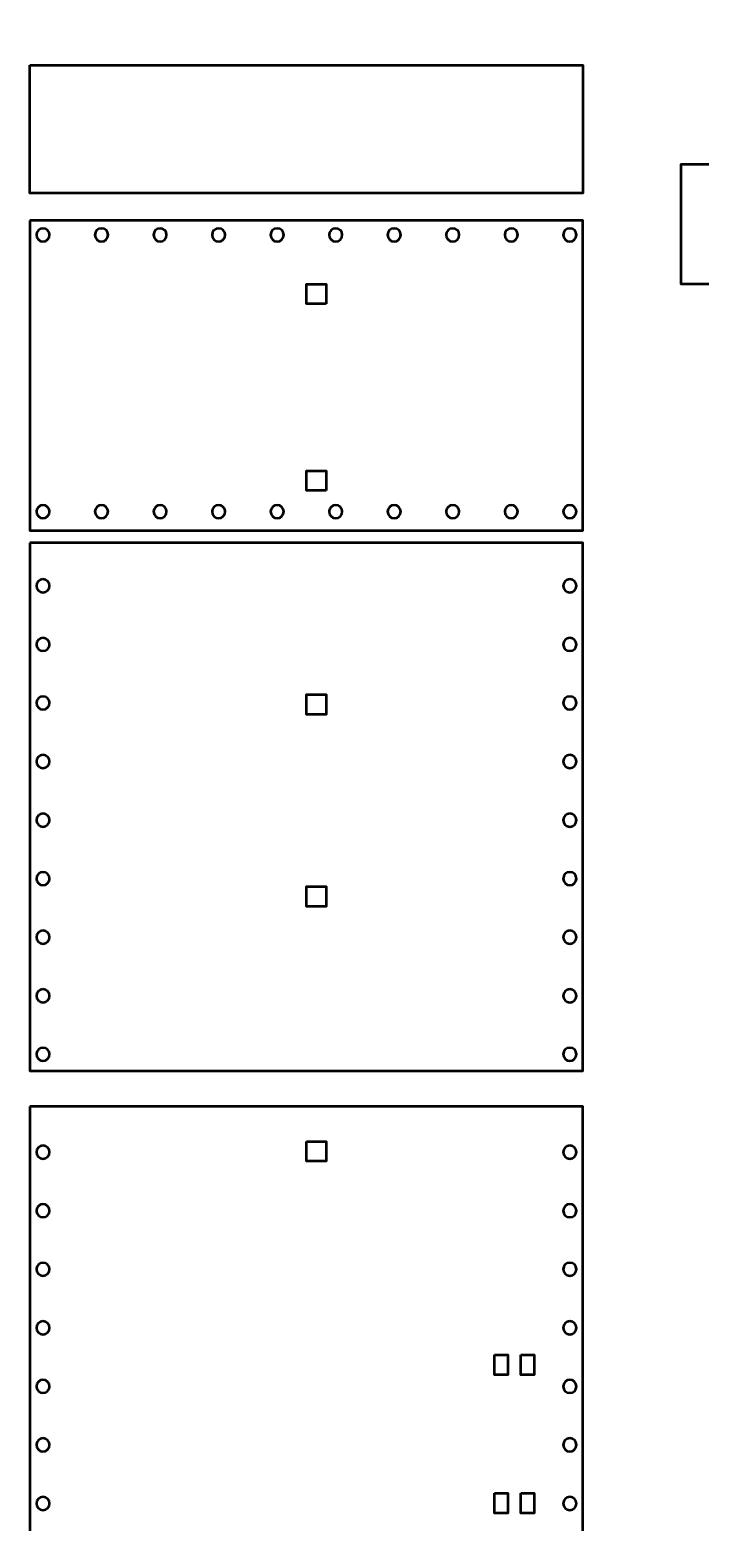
# Model space of a CAD drawing. Header units: inches. Extents: x 1117 to 1992, y -2324 to -585.
# Drawn here: x 1438.2 to 1540, y -1935.2 to -1708.7 of the extents above; entities that cross this region are included whole.
import ezdxf

# ---------------------------------------------------------------- set-up
doc = ezdxf.new("R2010")
doc.units = ezdxf.units.IN
doc.header["$MEASUREMENT"] = 0
doc.layers.add('Layer 1', color=7, linetype='Continuous')

# ---------------------------------------------------------------- blocks, each defined once
blk = doc.blocks.new('block 230')
at = {"layer": 'Layer 1', "color": 18, "lineweight": 50, "true_color": 0x010101}
for points in [[(1438.2, -1737.61), (1438.2, -1784.71), (1522.2, -1784.71), (1522.2, -1737.61), (1438.2, -1737.61)], [(1483.2, -1750.29), (1480.2, -1750.29), (1480.2, -1747.29), (1483.2, -1747.29), (1483.2, -1750.29)], [(1483.2, -1778.62), (1480.2, -1778.62), (1480.2, -1775.62), (1483.2, -1775.62), (1483.2, -1778.62)]]:
    blk.add_lwpolyline(points, dxfattribs=at)
at = {"layer": 'Layer 1', "color": 240, "lineweight": 50, "true_color": 0xec2227}
for points in [[(1440.2, -1738.83), (1440.75, -1738.83), (1441.2, -1739.28), (1441.2, -1739.83), (1441.2, -1740.38), (1440.75, -1740.83), (1440.2, -1740.83), (1439.65, -1740.83), (1439.2, -1740.38), (1439.2, -1739.83), (1439.2, -1739.28), (1439.65, -1738.83), (1440.2, -1738.83)], [(1449.09, -1738.83), (1449.64, -1738.83), (1450.09, -1739.28), (1450.09, -1739.83), (1450.09, -1740.38), (1449.64, -1740.83), (1449.09, -1740.83), (1448.54, -1740.83), (1448.09, -1740.38), (1448.09, -1739.83), (1448.09, -1739.28), (1448.54, -1738.83), (1449.09, -1738.83)], [(1457.98, -1738.83), (1458.53, -1738.83), (1458.98, -1739.28), (1458.98, -1739.83), (1458.98, -1740.38), (1458.53, -1740.83), (1457.98, -1740.83), (1457.43, -1740.83), (1456.98, -1740.38), (1456.98, -1739.83), (1456.98, -1739.28), (1457.43, -1738.83), (1457.98, -1738.83)], [(1466.87, -1738.83), (1467.42, -1738.83), (1467.87, -1739.28), (1467.87, -1739.83), (1467.87, -1740.38), (1467.42, -1740.83), (1466.87, -1740.83), (1466.32, -1740.83), (1465.87, -1740.38), (1465.87, -1739.83), (1465.87, -1739.28), (1466.32, -1738.83), (1466.87, -1738.83)], [(1475.76, -1738.83), (1476.31, -1738.83), (1476.76, -1739.28), (1476.76, -1739.83), (1476.76, -1740.38), (1476.31, -1740.83), (1475.76, -1740.83), (1475.21, -1740.83), (1474.76, -1740.38), (1474.76, -1739.83), (1474.76, -1739.28), (1475.21, -1738.83), (1475.76, -1738.83)], [(1484.65, -1738.83), (1485.2, -1738.83), (1485.65, -1739.28), (1485.65, -1739.83), (1485.65, -1740.38), (1485.2, -1740.83), (1484.65, -1740.83), (1484.09, -1740.83), (1483.65, -1740.38), (1483.65, -1739.83), (1483.65, -1739.28), (1484.09, -1738.83), (1484.65, -1738.83)], [(1493.54, -1738.83), (1494.09, -1738.83), (1494.54, -1739.28), (1494.54, -1739.83), (1494.54, -1740.38), (1494.09, -1740.83), (1493.54, -1740.83), (1492.98, -1740.83), (1492.54, -1740.38), (1492.54, -1739.83), (1492.54, -1739.28), (1492.98, -1738.83), (1493.54, -1738.83)], [(1502.42, -1738.83), (1502.98, -1738.83), (1503.42, -1739.28), (1503.42, -1739.83), (1503.42, -1740.38), (1502.98, -1740.83), (1502.42, -1740.83), (1501.87, -1740.83), (1501.42, -1740.38), (1501.42, -1739.83), (1501.42, -1739.28), (1501.87, -1738.83), (1502.42, -1738.83)], [(1511.31, -1738.83), (1511.87, -1738.83), (1512.31, -1739.28), (1512.31, -1739.83), (1512.31, -1740.38), (1511.87, -1740.83), (1511.31, -1740.83), (1510.76, -1740.83), (1510.31, -1740.38), (1510.31, -1739.83), (1510.31, -1739.28), (1510.76, -1738.83), (1511.31, -1738.83)], [(1520.2, -1738.83), (1520.75, -1738.83), (1521.2, -1739.28), (1521.2, -1739.83), (1521.2, -1740.38), (1520.75, -1740.83), (1520.2, -1740.83), (1519.65, -1740.83), (1519.2, -1740.38), (1519.2, -1739.83), (1519.2, -1739.28), (1519.65, -1738.83), (1520.2, -1738.83)], [(1440.2, -1780.83), (1440.75, -1780.83), (1441.2, -1781.28), (1441.2, -1781.83), (1441.2, -1782.38), (1440.75, -1782.83), (1440.2, -1782.83), (1439.65, -1782.83), (1439.2, -1782.38), (1439.2, -1781.83), (1439.2, -1781.28), (1439.65, -1780.83), (1440.2, -1780.83)], [(1449.09, -1780.83), (1449.64, -1780.83), (1450.09, -1781.28), (1450.09, -1781.83), (1450.09, -1782.38), (1449.64, -1782.83), (1449.09, -1782.83), (1448.54, -1782.83), (1448.09, -1782.38), (1448.09, -1781.83), (1448.09, -1781.28), (1448.54, -1780.83), (1449.09, -1780.83)], [(1457.98, -1780.83), (1458.53, -1780.83), (1458.98, -1781.28), (1458.98, -1781.83), (1458.98, -1782.38), (1458.53, -1782.83), (1457.98, -1782.83), (1457.43, -1782.83), (1456.98, -1782.38), (1456.98, -1781.83), (1456.98, -1781.28), (1457.43, -1780.83), (1457.98, -1780.83)], [(1466.87, -1780.83), (1467.42, -1780.83), (1467.87, -1781.28), (1467.87, -1781.83), (1467.87, -1782.38), (1467.42, -1782.83), (1466.87, -1782.83), (1466.32, -1782.83), (1465.87, -1782.38), (1465.87, -1781.83), (1465.87, -1781.28), (1466.32, -1780.83), (1466.87, -1780.83)], [(1475.76, -1780.83), (1476.31, -1780.83), (1476.76, -1781.28), (1476.76, -1781.83), (1476.76, -1782.38), (1476.31, -1782.83), (1475.76, -1782.83), (1475.21, -1782.83), (1474.76, -1782.38), (1474.76, -1781.83), (1474.76, -1781.28), (1475.21, -1780.83), (1475.76, -1780.83)], [(1484.65, -1780.83), (1485.2, -1780.83), (1485.65, -1781.28), (1485.65, -1781.83), (1485.65, -1782.38), (1485.2, -1782.83), (1484.65, -1782.83), (1484.09, -1782.83), (1483.65, -1782.38), (1483.65, -1781.83), (1483.65, -1781.28), (1484.09, -1780.83), (1484.65, -1780.83)], [(1493.54, -1780.83), (1494.09, -1780.83), (1494.54, -1781.28), (1494.54, -1781.83), (1494.54, -1782.38), (1494.09, -1782.83), (1493.54, -1782.83), (1492.98, -1782.83), (1492.54, -1782.38), (1492.54, -1781.83), (1492.54, -1781.28), (1492.98, -1780.83), (1493.54, -1780.83)], [(1502.42, -1780.83), (1502.98, -1780.83), (1503.42, -1781.28), (1503.42, -1781.83), (1503.42, -1782.38), (1502.98, -1782.83), (1502.42, -1782.83), (1501.87, -1782.83), (1501.42, -1782.38), (1501.42, -1781.83), (1501.42, -1781.28), (1501.87, -1780.83), (1502.42, -1780.83)], [(1511.31, -1780.83), (1511.87, -1780.83), (1512.31, -1781.28), (1512.31, -1781.83), (1512.31, -1782.38), (1511.87, -1782.83), (1511.31, -1782.83), (1510.76, -1782.83), (1510.31, -1782.38), (1510.31, -1781.83), (1510.31, -1781.28), (1510.76, -1780.83), (1511.31, -1780.83)], [(1520.2, -1780.83), (1520.75, -1780.83), (1521.2, -1781.28), (1521.2, -1781.83), (1521.2, -1782.38), (1520.75, -1782.83), (1520.2, -1782.83), (1519.65, -1782.83), (1519.2, -1782.38), (1519.2, -1781.83), (1519.2, -1781.28), (1519.65, -1780.83), (1520.2, -1780.83)]]:
    blk.add_open_spline(points, degree=3, knots=[0, 0, 0, 0, 1, 1, 1, 2, 2, 2, 3, 3, 3, 4, 4, 4, 4], dxfattribs=at)
blk = doc.blocks.new('block 231')
at = {"layer": 'Layer 1', "color": 18, "lineweight": 50, "true_color": 0x010101}
for points in [[(1438.2, -1786.58), (1438.2, -1866.72), (1522.2, -1866.72), (1522.2, -1786.58), (1438.2, -1786.58)], [(1483.2, -1812.6), (1480.2, -1812.6), (1480.2, -1809.6), (1483.2, -1809.6), (1483.2, -1812.6), (1483.2, -1812.6)], [(1483.2, -1841.75), (1480.2, -1841.75), (1480.2, -1838.74), (1483.2, -1838.74), (1483.2, -1841.75), (1483.2, -1841.75)]]:
    blk.add_lwpolyline(points, dxfattribs=at)
at = {"layer": 'Layer 1', "color": 240, "lineweight": 50, "true_color": 0xec2227}
for points in [[(1440.2, -1792.09), (1440.75, -1792.09), (1441.2, -1792.54), (1441.2, -1793.09), (1441.2, -1793.64), (1440.75, -1794.09), (1440.2, -1794.09), (1439.65, -1794.09), (1439.2, -1793.64), (1439.2, -1793.09), (1439.2, -1792.54), (1439.65, -1792.09), (1440.2, -1792.09)], [(1520.2, -1792.09), (1520.75, -1792.09), (1521.2, -1792.54), (1521.2, -1793.09), (1521.2, -1793.64), (1520.75, -1794.09), (1520.2, -1794.09), (1519.65, -1794.09), (1519.2, -1793.64), (1519.2, -1793.09), (1519.2, -1792.54), (1519.65, -1792.09), (1520.2, -1792.09)], [(1440.2, -1800.98), (1440.75, -1800.98), (1441.2, -1801.43), (1441.2, -1801.98), (1441.2, -1802.53), (1440.75, -1802.98), (1440.2, -1802.98), (1439.65, -1802.98), (1439.2, -1802.53), (1439.2, -1801.98), (1439.2, -1801.43), (1439.65, -1800.98), (1440.2, -1800.98)], [(1520.2, -1800.98), (1520.75, -1800.98), (1521.2, -1801.43), (1521.2, -1801.98), (1521.2, -1802.53), (1520.75, -1802.98), (1520.2, -1802.98), (1519.65, -1802.98), (1519.2, -1802.53), (1519.2, -1801.98), (1519.2, -1801.43), (1519.65, -1800.98), (1520.2, -1800.98)], [(1440.2, -1809.87), (1440.75, -1809.87), (1441.2, -1810.32), (1441.2, -1810.87), (1441.2, -1811.42), (1440.75, -1811.87), (1440.2, -1811.87), (1439.65, -1811.87), (1439.2, -1811.42), (1439.2, -1810.87), (1439.2, -1810.32), (1439.65, -1809.87), (1440.2, -1809.87)], [(1520.2, -1809.87), (1520.75, -1809.87), (1521.2, -1810.32), (1521.2, -1810.87), (1521.2, -1811.42), (1520.75, -1811.87), (1520.2, -1811.87), (1519.65, -1811.87), (1519.2, -1811.42), (1519.2, -1810.87), (1519.2, -1810.32), (1519.65, -1809.87), (1520.2, -1809.87)], [(1440.2, -1818.76), (1440.75, -1818.76), (1441.2, -1819.21), (1441.2, -1819.76), (1441.2, -1820.31), (1440.75, -1820.76), (1440.2, -1820.76), (1439.65, -1820.76), (1439.2, -1820.31), (1439.2, -1819.76), (1439.2, -1819.21), (1439.65, -1818.76), (1440.2, -1818.76)], [(1520.2, -1818.76), (1520.75, -1818.76), (1521.2, -1819.21), (1521.2, -1819.76), (1521.2, -1820.31), (1520.75, -1820.76), (1520.2, -1820.76), (1519.65, -1820.76), (1519.2, -1820.31), (1519.2, -1819.76), (1519.2, -1819.21), (1519.65, -1818.76), (1520.2, -1818.76)], [(1440.2, -1827.65), (1440.75, -1827.65), (1441.2, -1828.1), (1441.2, -1828.65), (1441.2, -1829.2), (1440.75, -1829.65), (1440.2, -1829.65), (1439.65, -1829.65), (1439.2, -1829.2), (1439.2, -1828.65), (1439.2, -1828.1), (1439.65, -1827.65), (1440.2, -1827.65)], [(1520.2, -1827.65), (1520.75, -1827.65), (1521.2, -1828.1), (1521.2, -1828.65), (1521.2, -1829.2), (1520.75, -1829.65), (1520.2, -1829.65), (1519.65, -1829.65), (1519.2, -1829.2), (1519.2, -1828.65), (1519.2, -1828.1), (1519.65, -1827.65), (1520.2, -1827.65)], [(1440.2, -1836.54), (1440.75, -1836.54), (1441.2, -1836.98), (1441.2, -1837.54), (1441.2, -1838.09), (1440.75, -1838.54), (1440.2, -1838.54), (1439.65, -1838.54), (1439.2, -1838.09), (1439.2, -1837.54), (1439.2, -1836.98), (1439.65, -1836.54), (1440.2, -1836.54)], [(1520.2, -1836.54), (1520.75, -1836.54), (1521.2, -1836.98), (1521.2, -1837.54), (1521.2, -1838.09), (1520.75, -1838.54), (1520.2, -1838.54), (1519.65, -1838.54), (1519.2, -1838.09), (1519.2, -1837.54), (1519.2, -1836.98), (1519.65, -1836.54), (1520.2, -1836.54)], [(1440.2, -1845.43), (1440.75, -1845.43), (1441.2, -1845.87), (1441.2, -1846.43), (1441.2, -1846.98), (1440.75, -1847.43), (1440.2, -1847.43), (1439.65, -1847.43), (1439.2, -1846.98), (1439.2, -1846.43), (1439.2, -1845.87), (1439.65, -1845.43), (1440.2, -1845.43)], [(1520.2, -1845.43), (1520.75, -1845.43), (1521.2, -1845.87), (1521.2, -1846.43), (1521.2, -1846.98), (1520.75, -1847.43), (1520.2, -1847.43), (1519.65, -1847.43), (1519.2, -1846.98), (1519.2, -1846.43), (1519.2, -1845.87), (1519.65, -1845.43), (1520.2, -1845.43)], [(1440.2, -1854.32), (1440.75, -1854.32), (1441.2, -1854.76), (1441.2, -1855.32), (1441.2, -1855.87), (1440.75, -1856.32), (1440.2, -1856.32), (1439.65, -1856.32), (1439.2, -1855.87), (1439.2, -1855.32), (1439.2, -1854.76), (1439.65, -1854.32), (1440.2, -1854.32)], [(1520.2, -1854.32), (1520.75, -1854.32), (1521.2, -1854.76), (1521.2, -1855.32), (1521.2, -1855.87), (1520.75, -1856.32), (1520.2, -1856.32), (1519.65, -1856.32), (1519.2, -1855.87), (1519.2, -1855.32), (1519.2, -1854.76), (1519.65, -1854.32), (1520.2, -1854.32)], [(1440.2, -1863.2), (1440.75, -1863.2), (1441.2, -1863.65), (1441.2, -1864.2), (1441.2, -1864.76), (1440.75, -1865.2), (1440.2, -1865.2), (1439.65, -1865.2), (1439.2, -1864.76), (1439.2, -1864.2), (1439.2, -1863.65), (1439.65, -1863.2), (1440.2, -1863.2)], [(1520.2, -1863.2), (1520.75, -1863.2), (1521.2, -1863.65), (1521.2, -1864.2), (1521.2, -1864.76), (1520.75, -1865.2), (1520.2, -1865.2), (1519.65, -1865.2), (1519.2, -1864.76), (1519.2, -1864.2), (1519.2, -1863.65), (1519.65, -1863.2), (1520.2, -1863.2)]]:
    blk.add_open_spline(points, degree=3, knots=[0, 0, 0, 0, 1, 1, 1, 2, 2, 2, 3, 3, 3, 4, 4, 4, 4], dxfattribs=at)
blk = doc.blocks.new('block 232')
at = {"layer": 'Layer 1', "color": 18, "lineweight": 50, "true_color": 0x010101}
for points in [[(1438.2, -1872.13), (1438.2, -2080.98), (1480.2, -2080.98), (1480.2, -2078.8), (1522.2, -2078.8), (1522.2, -1872.13), (1438.2, -1872.13)], [(1480.2, -1877.42), (1483.2, -1877.42), (1483.2, -1880.42), (1480.2, -1880.42), (1480.2, -1877.42)], [(1508.77, -1909.83), (1510.77, -1909.83), (1510.77, -1912.83), (1508.77, -1912.83), (1508.77, -1909.83)], [(1512.77, -1909.83), (1514.77, -1909.83), (1514.77, -1912.83), (1512.77, -1912.83), (1512.77, -1909.83)], [(1508.77, -1930.83), (1510.77, -1930.83), (1510.77, -1933.83), (1508.77, -1933.83), (1508.77, -1930.83)], [(1512.77, -1930.83), (1514.77, -1930.83), (1514.77, -1933.83), (1512.77, -1933.83), (1512.77, -1930.83)], [(1455.36, -1944.41), (1452.36, -1944.41), (1452.36, -1941.41), (1455.36, -1941.41), (1455.36, -1944.41)], [(1483.71, -1941.41), (1486.71, -1941.41), (1486.71, -1944.41), (1483.71, -1944.41), (1483.71, -1941.41)], [(1518.06, -1944.41), (1515.06, -1944.41), (1515.06, -1941.41), (1518.06, -1941.41), (1518.06, -1944.41)], [(1508.77, -1951.83), (1510.77, -1951.83), (1510.77, -1954.83), (1508.77, -1954.83), (1508.77, -1951.83)], [(1514.77, -1954.83), (1512.77, -1954.83), (1512.77, -1951.83), (1514.77, -1951.83), (1514.77, -1954.83)], [(1483.2, -2066.09), (1480.2, -2066.09), (1480.2, -2063.09), (1483.2, -2063.09), (1483.2, -2066.09)]]:
    blk.add_lwpolyline(points, dxfattribs=at)
at = {"layer": 'Layer 1', "color": 240, "lineweight": 50, "true_color": 0xec2227}
blk.add_lwpolyline([(1438.2, -1978.81), (1522.2, -1978.81)], dxfattribs=at)
for points in [[(1440.2, -1878.05), (1440.75, -1878.05), (1441.2, -1878.5), (1441.2, -1879.05), (1441.2, -1879.6), (1440.75, -1880.05), (1440.2, -1880.05), (1439.65, -1880.05), (1439.2, -1879.6), (1439.2, -1879.05), (1439.2, -1878.5), (1439.65, -1878.05), (1440.2, -1878.05)], [(1520.2, -1878.05), (1520.75, -1878.05), (1521.2, -1878.5), (1521.2, -1879.05), (1521.2, -1879.6), (1520.75, -1880.05), (1520.2, -1880.05), (1519.65, -1880.05), (1519.2, -1879.6), (1519.2, -1879.05), (1519.2, -1878.5), (1519.65, -1878.05), (1520.2, -1878.05)], [(1440.2, -1886.94), (1440.75, -1886.94), (1441.2, -1887.39), (1441.2, -1887.94), (1441.2, -1888.49), (1440.75, -1888.94), (1440.2, -1888.94), (1439.65, -1888.94), (1439.2, -1888.49), (1439.2, -1887.94), (1439.2, -1887.39), (1439.65, -1886.94), (1440.2, -1886.94)], [(1520.2, -1886.94), (1520.75, -1886.94), (1521.2, -1887.39), (1521.2, -1887.94), (1521.2, -1888.49), (1520.75, -1888.94), (1520.2, -1888.94), (1519.65, -1888.94), (1519.2, -1888.49), (1519.2, -1887.94), (1519.2, -1887.39), (1519.65, -1886.94), (1520.2, -1886.94)], [(1440.2, -1895.83), (1440.75, -1895.83), (1441.2, -1896.28), (1441.2, -1896.83), (1441.2, -1897.38), (1440.75, -1897.83), (1440.2, -1897.83), (1439.65, -1897.83), (1439.2, -1897.38), (1439.2, -1896.83), (1439.2, -1896.28), (1439.65, -1895.83), (1440.2, -1895.83)], [(1520.2, -1895.83), (1520.75, -1895.83), (1521.2, -1896.28), (1521.2, -1896.83), (1521.2, -1897.38), (1520.75, -1897.83), (1520.2, -1897.83), (1519.65, -1897.83), (1519.2, -1897.38), (1519.2, -1896.83), (1519.2, -1896.28), (1519.65, -1895.83), (1520.2, -1895.83)], [(1440.2, -1904.72), (1440.75, -1904.72), (1441.2, -1905.16), (1441.2, -1905.72), (1441.2, -1906.27), (1440.75, -1906.72), (1440.2, -1906.72), (1439.65, -1906.72), (1439.2, -1906.27), (1439.2, -1905.72), (1439.2, -1905.16), (1439.65, -1904.72), (1440.2, -1904.72)], [(1520.2, -1904.72), (1520.75, -1904.72), (1521.2, -1905.16), (1521.2, -1905.72), (1521.2, -1906.27), (1520.75, -1906.72), (1520.2, -1906.72), (1519.65, -1906.72), (1519.2, -1906.27), (1519.2, -1905.72), (1519.2, -1905.16), (1519.65, -1904.72), (1520.2, -1904.72)], [(1440.2, -1913.61), (1440.75, -1913.61), (1441.2, -1914.05), (1441.2, -1914.61), (1441.2, -1915.16), (1440.75, -1915.61), (1440.2, -1915.61), (1439.65, -1915.61), (1439.2, -1915.16), (1439.2, -1914.61), (1439.2, -1914.05), (1439.65, -1913.61), (1440.2, -1913.61)], [(1520.2, -1913.61), (1520.75, -1913.61), (1521.2, -1914.05), (1521.2, -1914.61), (1521.2, -1915.16), (1520.75, -1915.61), (1520.2, -1915.61), (1519.65, -1915.61), (1519.2, -1915.16), (1519.2, -1914.61), (1519.2, -1914.05), (1519.65, -1913.61), (1520.2, -1913.61)], [(1440.2, -1922.49), (1440.75, -1922.49), (1441.2, -1922.94), (1441.2, -1923.49), (1441.2, -1924.05), (1440.75, -1924.5), (1440.2, -1924.5), (1439.65, -1924.5), (1439.2, -1924.05), (1439.2, -1923.49), (1439.2, -1922.94), (1439.65, -1922.49), (1440.2, -1922.49)], [(1520.2, -1922.49), (1520.75, -1922.49), (1521.2, -1922.94), (1521.2, -1923.49), (1521.2, -1924.05), (1520.75, -1924.5), (1520.2, -1924.5), (1519.65, -1924.5), (1519.2, -1924.05), (1519.2, -1923.49), (1519.2, -1922.94), (1519.65, -1922.49), (1520.2, -1922.49)], [(1440.2, -1931.38), (1440.75, -1931.38), (1441.2, -1931.83), (1441.2, -1932.38), (1441.2, -1932.94), (1440.75, -1933.38), (1440.2, -1933.38), (1439.65, -1933.38), (1439.2, -1932.94), (1439.2, -1932.38), (1439.2, -1931.83), (1439.65, -1931.38), (1440.2, -1931.38)], [(1520.2, -1931.38), (1520.75, -1931.38), (1521.2, -1931.83), (1521.2, -1932.38), (1521.2, -1932.94), (1520.75, -1933.38), (1520.2, -1933.38), (1519.65, -1933.38), (1519.2, -1932.94), (1519.2, -1932.38), (1519.2, -1931.83), (1519.65, -1931.38), (1520.2, -1931.38)], [(1440.2, -1940.27), (1440.75, -1940.27), (1441.2, -1940.72), (1441.2, -1941.27), (1441.2, -1941.82), (1440.75, -1942.27), (1440.2, -1942.27), (1439.65, -1942.27), (1439.2, -1941.82), (1439.2, -1941.27), (1439.2, -1940.72), (1439.65, -1940.27), (1440.2, -1940.27)], [(1520.2, -1940.27), (1520.75, -1940.27), (1521.2, -1940.72), (1521.2, -1941.27), (1521.2, -1941.82), (1520.75, -1942.27), (1520.2, -1942.27), (1519.65, -1942.27), (1519.2, -1941.82), (1519.2, -1941.27), (1519.2, -1940.72), (1519.65, -1940.27), (1520.2, -1940.27)], [(1440.2, -1949.16), (1440.75, -1949.16), (1441.2, -1949.61), (1441.2, -1950.16), (1441.2, -1950.71), (1440.75, -1951.16), (1440.2, -1951.16), (1439.65, -1951.16), (1439.2, -1950.71), (1439.2, -1950.16), (1439.2, -1949.61), (1439.65, -1949.16), (1440.2, -1949.16)], [(1520.2, -1949.16), (1520.75, -1949.16), (1521.2, -1949.61), (1521.2, -1950.16), (1521.2, -1950.71), (1520.75, -1951.16), (1520.2, -1951.16), (1519.65, -1951.16), (1519.2, -1950.71), (1519.2, -1950.16), (1519.2, -1949.61), (1519.65, -1949.16), (1520.2, -1949.16)], [(1440.2, -1958.05), (1440.75, -1958.05), (1441.2, -1958.5), (1441.2, -1959.05), (1441.2, -1959.6), (1440.75, -1960.05), (1440.2, -1960.05), (1439.65, -1960.05), (1439.2, -1959.6), (1439.2, -1959.05), (1439.2, -1958.5), (1439.65, -1958.05), (1440.2, -1958.05)], [(1520.2, -1958.05), (1520.75, -1958.05), (1521.2, -1958.5), (1521.2, -1959.05), (1521.2, -1959.6), (1520.75, -1960.05), (1520.2, -1960.05), (1519.65, -1960.05), (1519.2, -1959.6), (1519.2, -1959.05), (1519.2, -1958.5), (1519.65, -1958.05), (1520.2, -1958.05)], [(1440.2, -1966.94), (1440.75, -1966.94), (1441.2, -1967.39), (1441.2, -1967.94), (1441.2, -1968.49), (1440.75, -1968.94), (1440.2, -1968.94), (1439.65, -1968.94), (1439.2, -1968.49), (1439.2, -1967.94), (1439.2, -1967.39), (1439.65, -1966.94), (1440.2, -1966.94)], [(1520.2, -1966.94), (1520.75, -1966.94), (1521.2, -1967.39), (1521.2, -1967.94), (1521.2, -1968.49), (1520.75, -1968.94), (1520.2, -1968.94), (1519.65, -1968.94), (1519.2, -1968.49), (1519.2, -1967.94), (1519.2, -1967.39), (1519.65, -1966.94), (1520.2, -1966.94)], [(1440.2, -1975.83), (1440.75, -1975.83), (1441.2, -1976.28), (1441.2, -1976.83), (1441.2, -1977.38), (1440.75, -1977.83), (1440.2, -1977.83), (1439.65, -1977.83), (1439.2, -1977.38), (1439.2, -1976.83), (1439.2, -1976.28), (1439.65, -1975.83), (1440.2, -1975.83)], [(1449.09, -1975.83), (1449.64, -1975.83), (1450.09, -1976.28), (1450.09, -1976.83), (1450.09, -1977.38), (1449.64, -1977.83), (1449.09, -1977.83), (1448.54, -1977.83), (1448.09, -1977.38), (1448.09, -1976.83), (1448.09, -1976.28), (1448.54, -1975.83), (1449.09, -1975.83)], [(1457.98, -1975.83), (1458.53, -1975.83), (1458.98, -1976.28), (1458.98, -1976.83), (1458.98, -1977.38), (1458.53, -1977.83), (1457.98, -1977.83), (1457.43, -1977.83), (1456.98, -1977.38), (1456.98, -1976.83), (1456.98, -1976.28), (1457.43, -1975.83), (1457.98, -1975.83)], [(1466.87, -1975.83), (1467.42, -1975.83), (1467.87, -1976.28), (1467.87, -1976.83), (1467.87, -1977.38), (1467.42, -1977.83), (1466.87, -1977.83), (1466.32, -1977.83), (1465.87, -1977.38), (1465.87, -1976.83), (1465.87, -1976.28), (1466.32, -1975.83), (1466.87, -1975.83)], [(1475.76, -1975.83), (1476.31, -1975.83), (1476.76, -1976.28), (1476.76, -1976.83), (1476.76, -1977.38), (1476.31, -1977.83), (1475.76, -1977.83), (1475.21, -1977.83), (1474.76, -1977.38), (1474.76, -1976.83), (1474.76, -1976.28), (1475.21, -1975.83), (1475.76, -1975.83)], [(1484.65, -1975.83), (1485.2, -1975.83), (1485.65, -1976.28), (1485.65, -1976.83), (1485.65, -1977.38), (1485.2, -1977.83), (1484.65, -1977.83), (1484.09, -1977.83), (1483.65, -1977.38), (1483.65, -1976.83), (1483.65, -1976.28), (1484.09, -1975.83), (1484.65, -1975.83)], [(1493.54, -1975.83), (1494.09, -1975.83), (1494.54, -1976.28), (1494.54, -1976.83), (1494.54, -1977.38), (1494.09, -1977.83), (1493.54, -1977.83), (1492.98, -1977.83), (1492.54, -1977.38), (1492.54, -1976.83), (1492.54, -1976.28), (1492.98, -1975.83), (1493.54, -1975.83)], [(1502.42, -1975.83), (1502.98, -1975.83), (1503.42, -1976.28), (1503.42, -1976.83), (1503.42, -1977.38), (1502.98, -1977.83), (1502.42, -1977.83), (1501.87, -1977.83), (1501.42, -1977.38), (1501.42, -1976.83), (1501.42, -1976.28), (1501.87, -1975.83), (1502.42, -1975.83)], [(1511.31, -1975.83), (1511.87, -1975.83), (1512.31, -1976.28), (1512.31, -1976.83), (1512.31, -1977.38), (1511.87, -1977.83), (1511.31, -1977.83), (1510.76, -1977.83), (1510.31, -1977.38), (1510.31, -1976.83), (1510.31, -1976.28), (1510.76, -1975.83), (1511.31, -1975.83)], [(1520.2, -1975.83), (1520.75, -1975.83), (1521.2, -1976.28), (1521.2, -1976.83), (1521.2, -1977.38), (1520.75, -1977.83), (1520.2, -1977.83), (1519.65, -1977.83), (1519.2, -1977.38), (1519.2, -1976.83), (1519.2, -1976.28), (1519.65, -1975.83), (1520.2, -1975.83)], [(1440.2, -1979.83), (1440.75, -1979.83), (1441.2, -1980.28), (1441.2, -1980.83), (1441.2, -1981.38), (1440.75, -1981.83), (1440.2, -1981.83), (1439.65, -1981.83), (1439.2, -1981.38), (1439.2, -1980.83), (1439.2, -1980.28), (1439.65, -1979.83), (1440.2, -1979.83)], [(1449.09, -1979.83), (1449.64, -1979.83), (1450.09, -1980.28), (1450.09, -1980.83), (1450.09, -1981.38), (1449.64, -1981.83), (1449.09, -1981.83), (1448.54, -1981.83), (1448.09, -1981.38), (1448.09, -1980.83), (1448.09, -1980.28), (1448.54, -1979.83), (1449.09, -1979.83)], [(1457.98, -1979.83), (1458.53, -1979.83), (1458.98, -1980.28), (1458.98, -1980.83), (1458.98, -1981.38), (1458.53, -1981.83), (1457.98, -1981.83), (1457.43, -1981.83), (1456.98, -1981.38), (1456.98, -1980.83), (1456.98, -1980.28), (1457.43, -1979.83), (1457.98, -1979.83)], [(1466.87, -1979.83), (1467.42, -1979.83), (1467.87, -1980.28), (1467.87, -1980.83), (1467.87, -1981.38), (1467.42, -1981.83), (1466.87, -1981.83), (1466.32, -1981.83), (1465.87, -1981.38), (1465.87, -1980.83), (1465.87, -1980.28), (1466.32, -1979.83), (1466.87, -1979.83)], [(1475.76, -1979.83), (1476.31, -1979.83), (1476.76, -1980.28), (1476.76, -1980.83), (1476.76, -1981.38), (1476.31, -1981.83), (1475.76, -1981.83), (1475.21, -1981.83), (1474.76, -1981.38), (1474.76, -1980.83), (1474.76, -1980.28), (1475.21, -1979.83), (1475.76, -1979.83)], [(1484.65, -1979.83), (1485.2, -1979.83), (1485.65, -1980.28), (1485.65, -1980.83), (1485.65, -1981.38), (1485.2, -1981.83), (1484.65, -1981.83), (1484.09, -1981.83), (1483.65, -1981.38), (1483.65, -1980.83), (1483.65, -1980.28), (1484.09, -1979.83), (1484.65, -1979.83)], [(1493.54, -1979.83), (1494.09, -1979.83), (1494.54, -1980.28), (1494.54, -1980.83), (1494.54, -1981.38), (1494.09, -1981.83), (1493.54, -1981.83), (1492.98, -1981.83), (1492.54, -1981.38), (1492.54, -1980.83), (1492.54, -1980.28), (1492.98, -1979.83), (1493.54, -1979.83)], [(1502.42, -1979.83), (1502.98, -1979.83), (1503.42, -1980.28), (1503.42, -1980.83), (1503.42, -1981.38), (1502.98, -1981.83), (1502.42, -1981.83), (1501.87, -1981.83), (1501.42, -1981.38), (1501.42, -1980.83), (1501.42, -1980.28), (1501.87, -1979.83), (1502.42, -1979.83)], [(1511.31, -1979.83), (1511.87, -1979.83), (1512.31, -1980.28), (1512.31, -1980.83), (1512.31, -1981.38), (1511.87, -1981.83), (1511.31, -1981.83), (1510.76, -1981.83), (1510.31, -1981.38), (1510.31, -1980.83), (1510.31, -1980.28), (1510.76, -1979.83), (1511.31, -1979.83)], [(1520.2, -1979.83), (1520.75, -1979.83), (1521.2, -1980.28), (1521.2, -1980.83), (1521.2, -1981.38), (1520.75, -1981.83), (1520.2, -1981.83), (1519.65, -1981.83), (1519.2, -1981.38), (1519.2, -1980.83), (1519.2, -1980.28), (1519.65, -1979.83), (1520.2, -1979.83)]]:
    blk.add_open_spline(points, degree=3, knots=[0, 0, 0, 0, 1, 1, 1, 2, 2, 2, 3, 3, 3, 4, 4, 4, 4], dxfattribs=at)
at = {"layer": 'Layer 1', "color": 18, "lineweight": 50, "true_color": 0x010101}
blk.add_open_spline([(1486.38, -2060.19), (1470.29, -2060.19), (1457.24, -2047.14), (1457.24, -2031.05), (1457.24, -2014.95), (1470.29, -2001.91), (1486.38, -2001.91), (1502.48, -2001.91), (1515.52, -2014.95), (1515.52, -2031.05), (1515.52, -2047.14), (1502.48, -2060.19), (1486.38, -2060.19)], degree=3, knots=[0, 0, 0, 0, 1, 1, 1, 2, 2, 2, 3, 3, 3, 4, 4, 4, 4], dxfattribs=at)

msp = doc.modelspace()

# ---------------------------------------------------------------- linework, layer by layer
at = {"layer": 'Layer 1', "color": 18, "lineweight": 50, "true_color": 0x010101}
for points in [[(1621.1, -1747.3), (1621.1, -1765.51), (1543.1, -1765.51), (1543.1, -1747.3), (1537.1, -1747.3), (1537.1, -1729.09), (1543.1, -1729.09), (1543.1, -1691.99), (1579.1, -1691.99), (1579.1, -1729.08), (1582.1, -1729.08), (1582.1, -1688.89), (1621.1, -1688.89), (1621.1, -1729.09), (1627.1, -1729.09), (1627.1, -1747.3), (1621.1, -1747.3)], [(1438.2, -1714.06), (1522.2, -1714.06), (1522.2, -1733.48), (1438.2, -1733.48), (1438.2, -1714.06)]]:
    msp.add_lwpolyline(points, dxfattribs=at)

# ---------------------------------------------------------------- block references
at = {"layer": 'Layer 1'}
for name in ['block 230', 'block 231', 'block 232']:
    msp.add_blockref(name, (0, 0), dxfattribs=at)

doc.saveas('drawing.dxf')
